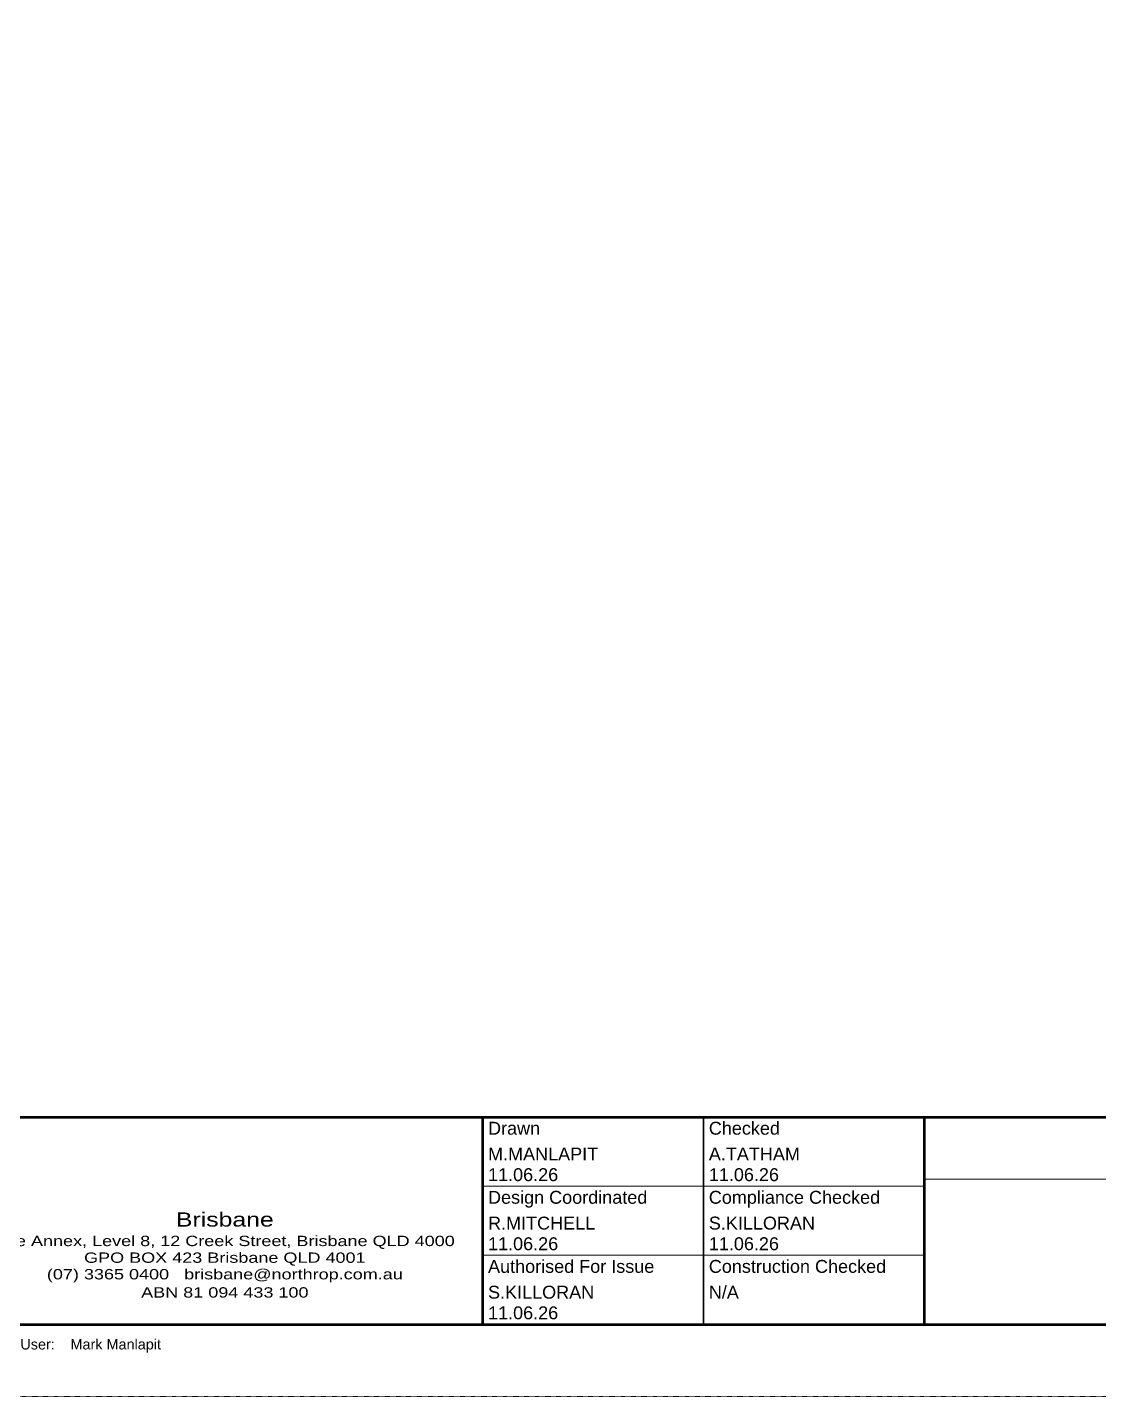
# Paper-space layout 'Layout1' of a CAD drawing. Header units: metres. Extents: x 0 to 1691, y -63 to 594.
# Drawn here: x 427.2 to 634.7, y 0 to 265.4 of the extents above; entities that cross this region are included whole.
import ezdxf
from ezdxf.enums import TextEntityAlignment as Align

# ---------------------------------------------------------------- set-up
doc = ezdxf.new("R2010")
doc.units = ezdxf.units.M
doc.linetypes.add('DGN Style 3', pattern=[0.017855, 0.012754, -0.005101])
for name, color, linetype in [('A_TTL_TEXT TITILE BLOCK-RefEdit0-RefEdit0', 7, 'Continuous'), ('A_TTL_TEXT TITLE', 5, 'Continuous'), ('XREF', 7, 'Continuous')]:
    doc.layers.add(name, color=color, linetype=linetype)
for name, color, linetype, lineweight in [('G-TTLB-BORD', 7, 'Continuous', 0), ('G-TTLB-TITL', 7, 'Continuous', 0), ('TEXT_NE LOGO', 7, 'Continuous', 18)]:
    doc.layers.add(name, color=color, linetype=linetype, lineweight=lineweight)
doc.styles.add('Arial', font='arial.ttf', dxfattribs={"width": 1.25, "height": 2.75})
doc.styles.add('Arial_Wide', font='arial.ttf', dxfattribs={"width": 1.25, "height": 2.75})
doc.styles.get("Standard").update_dxf_attribs({"font": 'ARIALN.TTF'})
doc.styles.add('Style-Arial', font='arial.ttf')

# ---------------------------------------------------------------- blocks, each defined once
blk = doc.blocks.new('PROJECT TITLE BLOCK(BAC V2.1)')
at = {"layer": 'G-TTLB-BORD', "color": 7, "linetype": 'Continuous', "lineweight": 53}
for p, q in [((20, 54.17), (821, 54.17)), ((515.43, 14), (515.43, 54.17)), ((601, 14), (601, 54.17)), ((20, 14), (821, 14))]:
    blk.add_line(p, q, dxfattribs=at)
at = {"layer": 'G-TTLB-BORD', "color": 7, "linetype": 'Continuous', "lineweight": 30}
blk.add_line((558.21, 14), (558.21, 54.17), dxfattribs=at)
at = {"layer": 'G-TTLB-BORD', "color": 7, "linetype": 'Continuous', "lineweight": 0}
for p, q in [((515.43, 40.78), (601, 40.78)), ((601, 42.17), (721, 42.17)), ((515.43, 27.39), (601, 27.39))]:
    blk.add_line(p, q, dxfattribs=at)
at = {"layer": 'G-TTLB-BORD', "color": 1, "linetype": 'DGN Style 3', "lineweight": 0, "flags": 128}
blk.add_lwpolyline([(0, 594), (841, 594), (841, 0), (0, 0)], close=True, dxfattribs=at)
at = {"layer": 'G-TTLB-BORD', "color": 7, "linetype": 'Continuous', "lineweight": 13, "style": 'Style-Arial'}
for s, p in [('Drawn', (516.43, 52.02)), ('Checked', (559.21, 52.02)), ('Design Coordinated', (516.43, 38.63)), ('Compliance Checked', (559.21, 38.63)), ('Authorised For Issue', (516.43, 25.24)), ('Construction Checked', (559.21, 25.24))]:
    blk.add_text(s, height=2.5, dxfattribs=at).set_placement(p, align=Align.MIDDLE_LEFT)
at = {"layer": 'G-TTLB-BORD', "color": 7, "linetype": 'Continuous', "lineweight": 0, "style": 'Style-Arial'}
blk.add_text('User:', height=2, dxfattribs=at).set_placement((425.81, 9.14))
at = {"layer": 'G-TTLB-TITL', "color": 7, "linetype": 'Continuous', "lineweight": 13, "style": 'Style-Arial'}
for s, p in [('M.MANLAPIT', (516.43, 47.02)), ('A.TATHAM', (559.21, 47.02)), ('R.MITCHELL', (516.43, 33.63)), ('S.KILLORAN', (559.21, 33.63)), ('S.KILLORAN', (516.43, 20.24)), ('N/A', (559.21, 20.24))]:
    blk.add_text(s, height=2.5, dxfattribs=at).set_placement(p, align=Align.MIDDLE_LEFT)
at = {"layer": 'TEXT_NE LOGO', "lineweight": 13, "attachment_point": 5}
for s, insert, char_height, style in [('Brisbane', (465.43, 34.31), 2.75, 'Arial_Wide'), ('The Annex, Level 8, 12 Creek Street, Brisbane QLD 4000', (465.43, 29.9), 2, 'Arial'), ('GPO BOX 423 Brisbane QLD 4001', (465.43, 26.66), 2, 'Arial'), ('(07) 3365 0400   brisbane@northrop.com.au', (465.43, 23.42), 2, 'Arial'), ('ABN 81 094 433 100', (465.43, 20.18), 2, 'Arial')]:
    blk.add_mtext(s, dxfattribs=dict(at, insert=insert, char_height=char_height, style=style))
blk = doc.blocks.new('BLOCK INFO V2.1')
at = {"color": 7, "style": 'Style-Arial'}
blk.add_attdef('CONSTAMP', text='', height=7000, dxfattribs=at).set_placement((817238, 74222), align=Align.RIGHT)
for tag, p in [('ISSUED7', (89094, 51702)), ('DATE7', (295780, 51702)), ('REVHISNO7', (309973, 51702)), ('ISSUED6', (89094, 46681)), ('DATE6', (295780, 46681)), ('REVHISNO6', (309973, 46681)), ('ISSUED5', (89094, 41660)), ('DATE5', (295780, 41660)), ('REVHISNO5', (309973, 41660)), ('ISSUED4', (89094, 36639)), ('DATE4', (295780, 36554)), ('REVHISNO4', (309973, 36554)), ('ISSUED3', (89094, 31533)), ('DATE3', (295780, 31617)), ('REVHISNO3', (309973, 31617)), ('ISSUED2', (89094, 26596)), ('DATE2', (295780, 26596)), ('REVHISNO2', (309973, 26596)), ('ISSUED1', (89094, 21575)), ('DATE1', (295780, 21575)), ('REVHISNO1', (309973, 21575))]:
    blk.add_attdef(tag, text='', height=2500, dxfattribs=at).set_placement(p, align=Align.MIDDLE_CENTER)
for tag, p in [('REVDESC7', (95849, 50452)), ('REVDESC6', (95849, 45431)), ('REVDESC5', (95849, 40410)), ('REVDESC4', (95849, 35304)), ('REVDESC3', (95849, 30367)), ('REVDESC2', (95849, 25346)), ('REVDESC1', (95849, 20325))]:
    blk.add_attdef(tag, p, '', height=2500, dxfattribs=at)
for tag, p in [('DRNDATE', (516425, 43023)), ('CHKDATE', (559213, 43023)), ('DCDATE', (516425, 29633)), ('CCDATE', (559213, 29633)), ('AFIDATE', (516425, 16244)), ('CONDATE', (559213, 16244))]:
    blk.add_attdef(tag, text='', height=2500, dxfattribs=at).set_placement(p, align=Align.MIDDLE_LEFT)
at = {"lineweight": 30, "flags": 104}
for tag, p in [('TITLE1', (661033, 38181)), ('TITLE2', (661033, 33181)), ('TITLE3TB', (661033, 28181))]:
    blk.add_attdef(tag, text='', height=3500, dxfattribs=at).set_placement(p, align=Align.MIDDLE_CENTER)
at = {"style": 'Style-Arial'}
blk.add_attdef('REVHISNO', text='', height=2500, dxfattribs=at).set_placement((810034, 28130), align=Align.MIDDLE_CENTER)
at = {"style": 'Style-Arial', "width": 0.8}
for tag, p in [('PROJREF', (738384, 17029)), ('ORIGINATOR', (753249, 17029)), ('VOL', (766557, 17029)), ('LEVEL', (776465, 17029)), ('TYPE', (785398, 17029)), ('ROLE', (795821, 17029)), ('LAYOUTNO', (812406, 17029))]:
    blk.add_attdef(tag, text='', height=3000, dxfattribs=at).set_placement(p, align=Align.MIDDLE_CENTER)
at = {"layer": 'A_TTL_TEXT TITLE', "color": 7, "linetype": 'Continuous', "lineweight": 0, "style": 'Style-Arial'}
blk.add_text('Mark Manlapit', height=2000, dxfattribs=at).set_placement((435524, 9144))

psp = doc.layouts.get("Layout1")

# ---------------------------------------------------------------- block references
at = {"layer": 'A_TTL_TEXT TITILE BLOCK-RefEdit0-RefEdit0'}
ref = psp.add_blockref('BLOCK INFO V2.1', (0, 0), dxfattribs=dict(at, xscale=0.001, yscale=0.001, zscale=0.001))
ref.add_attrib('DRNDATE', '11.06.26', dxfattribs={"layer": '0', "color": 7, "height": 2.5, "style": 'Style-Arial'}).set_placement((516.43, 43.02), align=Align.MIDDLE_LEFT)
ref.add_attrib('DCDATE', '11.06.26', dxfattribs={"layer": '0', "color": 7, "height": 2.5, "style": 'Style-Arial'}).set_placement((516.43, 29.63), align=Align.MIDDLE_LEFT)
ref.add_attrib('AFIDATE', '11.06.26', dxfattribs={"layer": '0', "color": 7, "height": 2.5, "style": 'Style-Arial'}).set_placement((516.43, 16.24), align=Align.MIDDLE_LEFT)
ref.add_attrib('CCDATE', '11.06.26', dxfattribs={"layer": '0', "color": 7, "height": 2.5, "style": 'Style-Arial'}).set_placement((559.21, 29.63), align=Align.MIDDLE_LEFT)
ref.add_attrib('CHKDATE', '11.06.26', dxfattribs={"layer": '0', "color": 7, "height": 2.5, "style": 'Style-Arial'}).set_placement((559.21, 43.02), align=Align.MIDDLE_LEFT)
at = {"layer": 'XREF'}
psp.add_blockref('PROJECT TITLE BLOCK(BAC V2.1)', (0, 0), dxfattribs=at)

doc.saveas('drawing.dxf')
